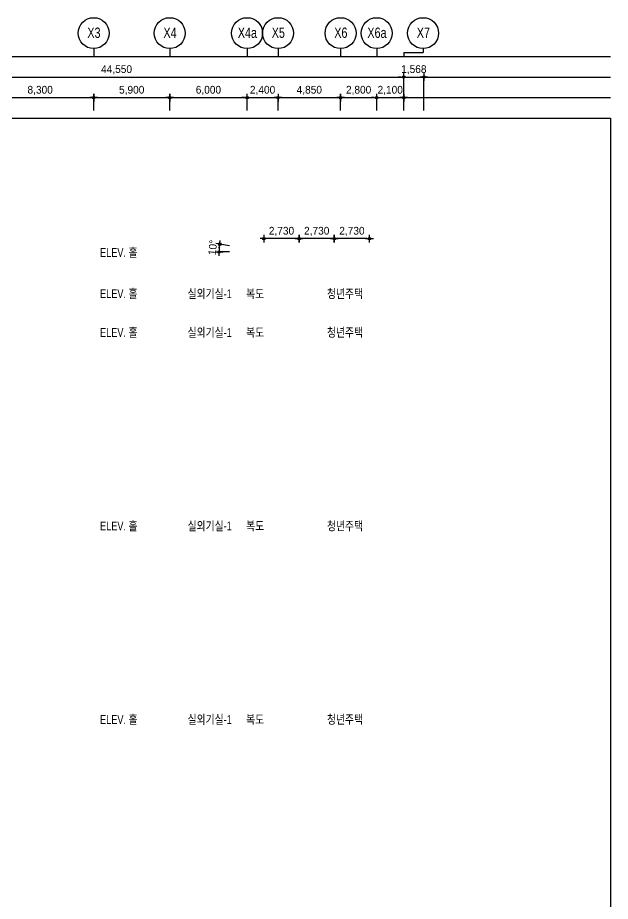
# Model space of a CAD drawing. Header units: millimetres. Extents: x 7290 to 229282, y 4534 to 159308.
# Drawn here: x 53259 to 99228, y 90814 to 159308 of the extents above; entities that cross this region are included whole.
import ezdxf
from ezdxf.enums import TextEntityAlignment as Align

# ---------------------------------------------------------------- set-up
doc = ezdxf.new("R2010")
doc.units = ezdxf.units.MM
doc.header["$LTSCALE"] = 200
doc.layers.get('Defpoints').update_dxf_attribs({"color": 145})
for name, color, linetype in [('AA-AXIS-BUBL', 7, 'Continuous'), ('AA-XXXX-DIMS', 7, 'Continuous'), ('AA-XXXX-TEXT', 3, 'Continuous')]:
    doc.layers.add(name, color=color, linetype=linetype)
doc.styles.add('HAUD01', font='Dotum_0.ttf')
doc.dimstyles.new('HAUD-400', dxfattribs={"dimscale": 200, "dimtxt": 3, "dimasz": 1, "dimexe": 0, "dimexo": 3, "dimgap": 1, "dimtad": 1, "dimdec": 0, "dimdsep": 46, "dimlunit": 6, "dimtxsty": 'HAUD01', "dimblk": 'DIMDOT', "dimcen": 2.5, "dimdle": 1.5, "dimclrd": 7, "dimclre": 7, "dimclrt": 3, "dimadec": 0, "dimazin": 0, "dimtfac": 1, "dimtdec": 0, "dimtix": 1, "dimtmove": 2, "dimatfit": 3, "dimfxl": 1, "dimtvp": 1, "dimtolj": 1, "dimtzin": 0, "dimarcsym": 0})

# ---------------------------------------------------------------- blocks, each defined once
blk = doc.blocks.new('DIMDOT')
at = {"color": 7}
for p, q in [((-1.5, 0), (1.5, 0)), ((0, -1.5), (0, 1.5))]:
    blk.add_line(p, q, dxfattribs=at)
for radius in [0.5, 0.25]:
    blk.add_circle((0, 0), radius, dxfattribs=at)
blk = doc.blocks.new('*D40')
at = {"layer": 'AA-XXXX-DIMS', "color": 7, "lineweight": -2, "transparency": 16777216}
for p, q in [((50854, 152108), (50854, 153108)), ((51054, 153108), (58954, 153108)), ((59154, 152108), (59154, 153108))]:
    blk.add_line(p, q, dxfattribs=at)
at = {"layer": 'Defpoints', "color": 0, "transparency": 16777216}
for p in [(59154, 153108), (50854, 151508), (59154, 151508)]:
    blk.add_point(p, dxfattribs=at)
at = {"layer": 'AA-XXXX-DIMS', "color": 7, "lineweight": -2, "transparency": 16777216, "xscale": 200, "yscale": 200, "zscale": 200, "rotation": 180}
blk.add_blockref('DIMDOT', (50854, 153108), dxfattribs=at)
at = {"layer": 'AA-XXXX-DIMS', "color": 7, "lineweight": -2, "transparency": 16777216, "xscale": 200, "yscale": 200, "zscale": 200}
blk.add_blockref('DIMDOT', (59154, 153108), dxfattribs=at)
at = {"layer": 'AA-XXXX-DIMS', "color": 3, "transparency": 16777216, "insert": (55004, 153666), "char_height": 600, "attachment_point": 5, "style": 'HAUD01'}
blk.add_mtext('\\A1;8,300', dxfattribs=at)
blk = doc.blocks.new('*D41')
at = {"layer": 'AA-XXXX-DIMS', "color": 7, "lineweight": -2, "transparency": 16777216}
for p, q in [((59154, 152108), (59154, 153108)), ((59354, 153108), (64854, 153108)), ((65054, 152108), (65054, 153108))]:
    blk.add_line(p, q, dxfattribs=at)
at = {"layer": 'Defpoints', "color": 0, "transparency": 16777216}
for p in [(65054, 153108), (59154, 151508), (65054, 151508)]:
    blk.add_point(p, dxfattribs=at)
at = {"layer": 'AA-XXXX-DIMS', "color": 7, "lineweight": -2, "transparency": 16777216, "xscale": 200, "yscale": 200, "zscale": 200, "rotation": 180}
blk.add_blockref('DIMDOT', (59154, 153108), dxfattribs=at)
at = {"layer": 'AA-XXXX-DIMS', "color": 7, "lineweight": -2, "transparency": 16777216, "xscale": 200, "yscale": 200, "zscale": 200}
blk.add_blockref('DIMDOT', (65054, 153108), dxfattribs=at)
at = {"layer": 'AA-XXXX-DIMS', "color": 3, "transparency": 16777216, "insert": (62104, 153666), "char_height": 600, "attachment_point": 5, "style": 'HAUD01'}
blk.add_mtext('\\A1;5,900', dxfattribs=at)
blk = doc.blocks.new('*D42')
at = {"layer": 'AA-XXXX-DIMS', "color": 7, "lineweight": -2, "transparency": 16777216}
for p, q in [((65054, 152108), (65054, 153108)), ((65254, 153108), (70854, 153108)), ((71054, 152108), (71054, 153108))]:
    blk.add_line(p, q, dxfattribs=at)
at = {"layer": 'Defpoints', "color": 0, "transparency": 16777216}
for p in [(71054, 153108), (65054, 151508), (71054, 151508)]:
    blk.add_point(p, dxfattribs=at)
at = {"layer": 'AA-XXXX-DIMS', "color": 7, "lineweight": -2, "transparency": 16777216, "xscale": 200, "yscale": 200, "zscale": 200, "rotation": 180}
blk.add_blockref('DIMDOT', (65054, 153108), dxfattribs=at)
at = {"layer": 'AA-XXXX-DIMS', "color": 7, "lineweight": -2, "transparency": 16777216, "xscale": 200, "yscale": 200, "zscale": 200}
blk.add_blockref('DIMDOT', (71054, 153108), dxfattribs=at)
at = {"layer": 'AA-XXXX-DIMS', "color": 3, "transparency": 16777216, "insert": (68054, 153666), "char_height": 600, "attachment_point": 5, "style": 'HAUD01'}
blk.add_mtext('\\A1;6,000', dxfattribs=at)
blk = doc.blocks.new('*D43')
at = {"layer": 'AA-XXXX-DIMS', "color": 7, "lineweight": -2, "transparency": 16777216}
for p, q in [((70854, 153108), (70654, 153108)), ((71054, 152108), (71054, 153108)), ((71054, 153108), (73454, 153108)), ((73454, 152108), (73454, 153108)), ((73654, 153108), (73854, 153108))]:
    blk.add_line(p, q, dxfattribs=at)
at = {"layer": 'Defpoints', "color": 0, "transparency": 16777216}
for p in [(73454, 153108), (71054, 151508), (73454, 151508)]:
    blk.add_point(p, dxfattribs=at)
at = {"layer": 'AA-XXXX-DIMS', "color": 7, "lineweight": -2, "transparency": 16777216, "xscale": 200, "yscale": 200, "zscale": 200}
blk.add_blockref('DIMDOT', (71054, 153108), dxfattribs=at)
at = {"layer": 'AA-XXXX-DIMS', "color": 7, "lineweight": -2, "transparency": 16777216, "xscale": 200, "yscale": 200, "zscale": 200, "rotation": 180}
blk.add_blockref('DIMDOT', (73454, 153108), dxfattribs=at)
at = {"layer": 'AA-XXXX-DIMS', "color": 3, "transparency": 16777216, "insert": (72254, 153666), "char_height": 600, "attachment_point": 5, "style": 'HAUD01'}
blk.add_mtext('\\A1;2,400', dxfattribs=at)
blk = doc.blocks.new('*D44')
at = {"layer": 'AA-XXXX-DIMS', "color": 7, "lineweight": -2, "transparency": 16777216}
for p, q in [((78304, 152108), (78304, 153108)), ((78504, 153108), (80904, 153108)), ((81104, 152108), (81104, 153108))]:
    blk.add_line(p, q, dxfattribs=at)
at = {"layer": 'Defpoints', "color": 0, "transparency": 16777216}
for p in [(81104, 153108), (78304, 151508), (81104, 151508)]:
    blk.add_point(p, dxfattribs=at)
at = {"layer": 'AA-XXXX-DIMS', "color": 7, "lineweight": -2, "transparency": 16777216, "xscale": 200, "yscale": 200, "zscale": 200, "rotation": 180}
blk.add_blockref('DIMDOT', (78304, 153108), dxfattribs=at)
at = {"layer": 'AA-XXXX-DIMS', "color": 7, "lineweight": -2, "transparency": 16777216, "xscale": 200, "yscale": 200, "zscale": 200}
blk.add_blockref('DIMDOT', (81104, 153108), dxfattribs=at)
at = {"layer": 'AA-XXXX-DIMS', "color": 3, "transparency": 16777216, "insert": (79704, 153666), "char_height": 600, "attachment_point": 5, "style": 'HAUD01'}
blk.add_mtext('\\A1;2,800', dxfattribs=at)
blk = doc.blocks.new('*D45')
at = {"layer": 'AA-XXXX-DIMS', "color": 7, "lineweight": -2, "transparency": 16777216}
for p, q in [((38654, 152108), (38654, 154708)), ((38854, 154708), (83004, 154708)), ((83204, 152108), (83204, 154708))]:
    blk.add_line(p, q, dxfattribs=at)
at = {"layer": 'Defpoints', "color": 0, "transparency": 16777216}
for p in [(83204, 154708), (38654, 151508), (83204, 151508)]:
    blk.add_point(p, dxfattribs=at)
at = {"layer": 'AA-XXXX-DIMS', "color": 7, "lineweight": -2, "transparency": 16777216, "xscale": 200, "yscale": 200, "zscale": 200, "rotation": 180}
blk.add_blockref('DIMDOT', (38654, 154708), dxfattribs=at)
at = {"layer": 'AA-XXXX-DIMS', "color": 7, "lineweight": -2, "transparency": 16777216, "xscale": 200, "yscale": 200, "zscale": 200}
blk.add_blockref('DIMDOT', (83204, 154708), dxfattribs=at)
at = {"layer": 'AA-XXXX-DIMS', "color": 3, "transparency": 16777216, "insert": (60929, 155266), "char_height": 600, "attachment_point": 5, "style": 'HAUD01'}
blk.add_mtext('\\A1;44,550', dxfattribs=at)
blk = doc.blocks.new('*D95')
at = {"layer": 'AA-XXXX-DIMS', "color": 7, "lineweight": -2, "transparency": 16777216}
for p, q in [((80904, 153108), (80704, 153108)), ((81104, 152108), (81104, 153108)), ((81104, 153108), (83204, 153108)), ((83204, 152108), (83204, 153108)), ((83404, 153108), (83604, 153108))]:
    blk.add_line(p, q, dxfattribs=at)
at = {"layer": 'Defpoints', "color": 0, "transparency": 16777216}
for p in [(83204, 153108), (81104, 151508), (83204, 151508)]:
    blk.add_point(p, dxfattribs=at)
at = {"layer": 'AA-XXXX-DIMS', "color": 7, "lineweight": -2, "transparency": 16777216, "xscale": 200, "yscale": 200, "zscale": 200}
blk.add_blockref('DIMDOT', (81104, 153108), dxfattribs=at)
at = {"layer": 'AA-XXXX-DIMS', "color": 7, "lineweight": -2, "transparency": 16777216, "xscale": 200, "yscale": 200, "zscale": 200, "rotation": 180}
blk.add_blockref('DIMDOT', (83204, 153108), dxfattribs=at)
at = {"layer": 'AA-XXXX-DIMS', "color": 3, "transparency": 16777216, "insert": (82154, 153666), "char_height": 600, "attachment_point": 5, "style": 'HAUD01'}
blk.add_mtext('\\A1;2,100', dxfattribs=at)
blk = doc.blocks.new('*D96')
at = {"layer": 'AA-XXXX-DIMS', "color": 7, "lineweight": -2, "transparency": 16777216}
for p, q in [((73454, 152108), (73454, 153108)), ((73654, 153108), (78104, 153108)), ((78304, 152108), (78304, 153108))]:
    blk.add_line(p, q, dxfattribs=at)
at = {"layer": 'Defpoints', "color": 0, "transparency": 16777216}
for p in [(78304, 153108), (73454, 151508), (78304, 151508)]:
    blk.add_point(p, dxfattribs=at)
at = {"layer": 'AA-XXXX-DIMS', "color": 7, "lineweight": -2, "transparency": 16777216, "xscale": 200, "yscale": 200, "zscale": 200, "rotation": 180}
blk.add_blockref('DIMDOT', (73454, 153108), dxfattribs=at)
at = {"layer": 'AA-XXXX-DIMS', "color": 7, "lineweight": -2, "transparency": 16777216, "xscale": 200, "yscale": 200, "zscale": 200}
blk.add_blockref('DIMDOT', (78304, 153108), dxfattribs=at)
at = {"layer": 'AA-XXXX-DIMS', "color": 3, "transparency": 16777216, "insert": (75879, 153666), "char_height": 600, "attachment_point": 5, "style": 'HAUD01'}
blk.add_mtext('\\A1;4,850', dxfattribs=at)
blk = doc.blocks.new('*D98')
at = {"layer": 'AA-XXXX-DIMS', "color": 7, "lineweight": -2, "transparency": 16777216}
for p, q in [((83004, 154708), (82804, 154708)), ((83204, 152108), (83204, 154708)), ((83204, 154708), (84772, 154708)), ((84772, 152108), (84772, 154708)), ((84972, 154708), (85172, 154708))]:
    blk.add_line(p, q, dxfattribs=at)
at = {"layer": 'Defpoints', "color": 0, "transparency": 16777216}
for p in [(84772, 154708), (83204, 151508), (84772, 151508)]:
    blk.add_point(p, dxfattribs=at)
at = {"layer": 'AA-XXXX-DIMS', "color": 7, "lineweight": -2, "transparency": 16777216, "xscale": 200, "yscale": 200, "zscale": 200}
blk.add_blockref('DIMDOT', (83204, 154708), dxfattribs=at)
at = {"layer": 'AA-XXXX-DIMS', "color": 7, "lineweight": -2, "transparency": 16777216, "xscale": 200, "yscale": 200, "zscale": 200, "rotation": 180}
blk.add_blockref('DIMDOT', (84772, 154708), dxfattribs=at)
at = {"layer": 'AA-XXXX-DIMS', "color": 3, "transparency": 16777216, "insert": (83988, 155266), "char_height": 600, "attachment_point": 5, "style": 'HAUD01'}
blk.add_mtext('\\A1;1,568', dxfattribs=at)
blk = doc.blocks.new('*D101')
at = {"layer": 'AA-XXXX-DIMS', "color": 7, "lineweight": -2, "transparency": 16777216}
for p, q in [((77818, 142281), (77818, 142179)), ((80348, 142179), (78018, 142179)), ((80548, 142281), (80548, 142179))]:
    blk.add_line(p, q, dxfattribs=at)
at = {"layer": 'Defpoints', "color": 0, "transparency": 16777216}
for p in [(77818, 142179), (77818, 141681), (80548, 141681)]:
    blk.add_point(p, dxfattribs=at)
at = {"layer": 'AA-XXXX-DIMS', "color": 7, "lineweight": -2, "transparency": 16777216, "xscale": 200, "yscale": 200, "zscale": 200, "rotation": 180}
blk.add_blockref('DIMDOT', (77818, 142179), dxfattribs=at)
at = {"layer": 'AA-XXXX-DIMS', "color": 7, "lineweight": -2, "transparency": 16777216, "xscale": 200, "yscale": 200, "zscale": 200}
blk.add_blockref('DIMDOT', (80548, 142179), dxfattribs=at)
at = {"layer": 'AA-XXXX-DIMS', "color": 3, "transparency": 16777216, "insert": (79183, 142737), "char_height": 600, "attachment_point": 5, "style": 'HAUD01'}
blk.add_mtext('\\A1;2,730', dxfattribs=at)
blk = doc.blocks.new('*D102')
at = {"layer": 'AA-XXXX-DIMS', "color": 7, "lineweight": -2, "transparency": 16777216}
for p, q in [((75088, 142281), (75088, 142179)), ((77618, 142179), (75288, 142179)), ((77818, 142281), (77818, 142179))]:
    blk.add_line(p, q, dxfattribs=at)
at = {"layer": 'Defpoints', "color": 0, "transparency": 16777216}
for p in [(75088, 142179), (75088, 141681), (77818, 141681)]:
    blk.add_point(p, dxfattribs=at)
at = {"layer": 'AA-XXXX-DIMS', "color": 7, "lineweight": -2, "transparency": 16777216, "xscale": 200, "yscale": 200, "zscale": 200, "rotation": 180}
blk.add_blockref('DIMDOT', (75088, 142179), dxfattribs=at)
at = {"layer": 'AA-XXXX-DIMS', "color": 7, "lineweight": -2, "transparency": 16777216, "xscale": 200, "yscale": 200, "zscale": 200}
blk.add_blockref('DIMDOT', (77818, 142179), dxfattribs=at)
at = {"layer": 'AA-XXXX-DIMS', "color": 3, "transparency": 16777216, "insert": (76453, 142737), "char_height": 600, "attachment_point": 5, "style": 'HAUD01'}
blk.add_mtext('\\A1;2,730', dxfattribs=at)
blk = doc.blocks.new('*D103')
at = {"layer": 'AA-XXXX-DIMS', "color": 7, "lineweight": -2, "transparency": 16777216}
for p, q in [((72358, 142281), (72358, 142179)), ((74888, 142179), (72558, 142179)), ((75088, 142281), (75088, 142179))]:
    blk.add_line(p, q, dxfattribs=at)
at = {"layer": 'Defpoints', "color": 0, "transparency": 16777216}
for p in [(72358, 142179), (72358, 141681), (75088, 141681)]:
    blk.add_point(p, dxfattribs=at)
at = {"layer": 'AA-XXXX-DIMS', "color": 7, "lineweight": -2, "transparency": 16777216, "xscale": 200, "yscale": 200, "zscale": 200, "rotation": 180}
blk.add_blockref('DIMDOT', (72358, 142179), dxfattribs=at)
at = {"layer": 'AA-XXXX-DIMS', "color": 7, "lineweight": -2, "transparency": 16777216, "xscale": 200, "yscale": 200, "zscale": 200}
blk.add_blockref('DIMDOT', (75088, 142179), dxfattribs=at)
at = {"layer": 'AA-XXXX-DIMS', "color": 3, "transparency": 16777216, "insert": (73723, 142737), "char_height": 600, "attachment_point": 5, "style": 'HAUD01'}
blk.add_mtext('\\A1;2,730', dxfattribs=at)
blk = doc.blocks.new('*D104')
at = {"layer": 'AA-XXXX-DIMS', "color": 7, "lineweight": -2, "transparency": 16777216}
for p, q in [((69692, 141147), (68877, 141147)), ((69701, 141615), (68930, 141751))]:
    blk.add_line(p, q, dxfattribs=at)
blk.add_arc((72358, 141147), 3481, 173.29269, 176.70731, dxfattribs=at)
at = {"layer": 'Defpoints', "color": 0, "transparency": 16777216}
for p in [(68901, 141551), (70292, 141511), (70292, 141147), (72358, 141147), (72358, 141147)]:
    blk.add_point(p, dxfattribs=at)
at = {"layer": 'AA-XXXX-DIMS', "color": 7, "lineweight": -2, "transparency": 16777216, "xscale": 200, "yscale": 200, "zscale": 200}
for p, rotation in [((68930, 141751), 81.64634393425284), ((68877, 141147), 268.3536560657939)]:
    blk.add_blockref('DIMDOT', p, dxfattribs=dict(at, rotation=rotation))
at = {"layer": 'AA-XXXX-DIMS', "color": 3, "transparency": 16777216, "insert": (68392, 141494), "char_height": 600, "attachment_point": 5, "rotation": 85, "style": 'HAUD01'}
blk.add_mtext('\\A1;10°', dxfattribs=at)

msp = doc.modelspace()

# ---------------------------------------------------------------- linework, layer by layer
at = {"layer": 'AA-AXIS-BUBL'}
for p, q in [((59153.7, 156908), (59153.7, 156308)), ((65053.7, 156908), (65053.7, 156308)), ((71053.7, 156908), (71053.7, 156308)), ((73453.7, 156908), (73453.7, 156308)), ((78303.7, 156908), (78303.7, 156308)), ((81103.7, 156908), (81103.7, 156308)), ((84703.7, 156908), (84703.7, 156608)), ((83203.7, 156608), (83203.7, 156308)), ((83203.7, 156608), (84703.7, 156608))]:
    msp.add_line(p, q, dxfattribs=at)
for centre in [(59153.7, 158108), (65053.7, 158108), (71053.7, 158108), (73453.7, 158108), (78303.7, 158108), (81103.7, 158108), (84703.7, 158108)]:
    msp.add_circle(centre, 1200, dxfattribs=at)
at = {"layer": 'Defpoints'}
for p, q in [((16257.5, 156308), (99227.6, 156308)), ((16257.5, 154708), (99227.6, 154708)), ((16257.5, 153108), (99227.6, 153108)), ((16257.5, 151508), (99227.6, 151508)), ((99227.6, 151508), (99227.6, 27738.1))]:
    msp.add_line(p, q, dxfattribs=at)

# ---------------------------------------------------------------- texts
at = {"layer": 'AA-XXXX-TEXT', "style": 'HAUD01', "width": 0.8}
for s, p in [('X3', (59176.8, 158141.1)), ('X4', (65076.8, 158141.1)), ('X4a', (71076.8, 158141.1)), ('X5', (73476.8, 158141.1)), ('X6', (78326.8, 158141.1)), ('X6a', (81126.8, 158141.1)), ('X7', (84726.8, 158141.1))]:
    msp.add_text(s, height=800, dxfattribs=at).set_placement(p, align=Align.MIDDLE_CENTER)
for s, p in [('ELEV. 홀', (61103.7, 140768.9)), ('ELEV. 홀', (61103.7, 137568.9)), ('실외기실-1', (68150.2, 137568.9)), ('복도', (71671, 137568.9)), ('청년주택', (78647.9, 137568.9)), ('ELEV. 홀', (61103.7, 134568.9)), ('실외기실-1', (68150.2, 134568.9)), ('복도', (71671, 134568.9)), ('청년주택', (78647.9, 134568.9)), ('ELEV. 홀', (61103.7, 119568.9)), ('실외기실-1', (68150.2, 119568.9)), ('복도', (71671, 119568.9)), ('청년주택', (78647.9, 119568.9)), ('ELEV. 홀', (61103.7, 104568.9)), ('실외기실-1', (68150.2, 104568.9)), ('복도', (71671, 104568.9)), ('청년주택', (78647.9, 104568.9))]:
    msp.add_text(s, height=677.41, dxfattribs=at).set_placement(p, align=Align.CENTER)

# ---------------------------------------------------------------- dimensions: what is measured, and where the dimension line sits
at = {"layer": 'AA-XXXX-DIMS'}
for base, p1, p2, picture, middle in [((83203.7, 154708), (38653.7, 151508), (83203.7, 151508), '*D45', (60928.7, 155266.2)), ((59153.7, 153108), (50853.7, 151508), (59153.7, 151508), '*D40', (55003.7, 153666.2)), ((65053.7, 153108), (59153.7, 151508), (65053.7, 151508), '*D41', (62103.7, 153666.2)), ((71053.7, 153108), (65053.7, 151508), (71053.7, 151508), '*D42', (68053.7, 153666.2)), ((73453.7, 153108), (71053.7, 151508), (73453.7, 151508), '*D43', (72253.7, 153666.2)), ((81103.7, 153108), (78303.7, 151508), (81103.7, 151508), '*D44', (79703.7, 153666.2))]:
    dim = msp.add_linear_dim(base=base, p1=p1, p2=p2, angle=180, dimstyle='HAUD-400', dxfattribs=at)
    dim.commit()
    dim.dimension.update_dxf_attribs({"geometry": picture, "text_midpoint": middle})
for p1, p2, distance, picture, middle in [((83203.7, 151508), (84771.6, 151508), 3200, '*D98', (83987.6, 155266.2)), ((73453.7, 151508), (78303.7, 151508), 1600, '*D96', (75878.7, 153666.2)), ((81103.7, 151508), (83203.7, 151508), 1600, '*D95', (82153.7, 153666.2)), ((80547.7, 141681.2), (77817.7, 141681.2), -497.5, '*D101', (79182.7, 142736.9))]:
    dim = msp.add_aligned_dim(p1=p1, p2=p2, distance=distance, dimstyle='HAUD-400', dxfattribs=at)
    dim.commit()
    dim.dimension.update_dxf_attribs({"geometry": picture, "text_midpoint": middle})
for base, p1, p2, picture, middle in [((72357.7, 142178.7), (75087.7, 141681.2), (72357.7, 141681.2), '*D103', (73722.7, 142736.9)), ((75087.7, 142178.7), (77817.7, 141681.2), (75087.7, 141681.2), '*D102', (76452.7, 142736.9))]:
    dim = msp.add_linear_dim(base=base, p1=p1, p2=p2, dimstyle='HAUD-400', dxfattribs=at)
    dim.commit()
    dim.dimension.update_dxf_attribs({"geometry": picture, "text_midpoint": middle})
dim = msp.add_angular_dim_2l(base=(68900.5, 141550.7), line1=((72357.7, 141146.6), (70291.5, 141146.6)), line2=((72357.7, 141146.6), (70291.5, 141510.9)), dimstyle='HAUD-400', dxfattribs=at)
dim.commit()
dim.dimension.update_dxf_attribs({"geometry": '*D104', "text_midpoint": (68391.7, 141493.6)})

doc.saveas('drawing.dxf')
